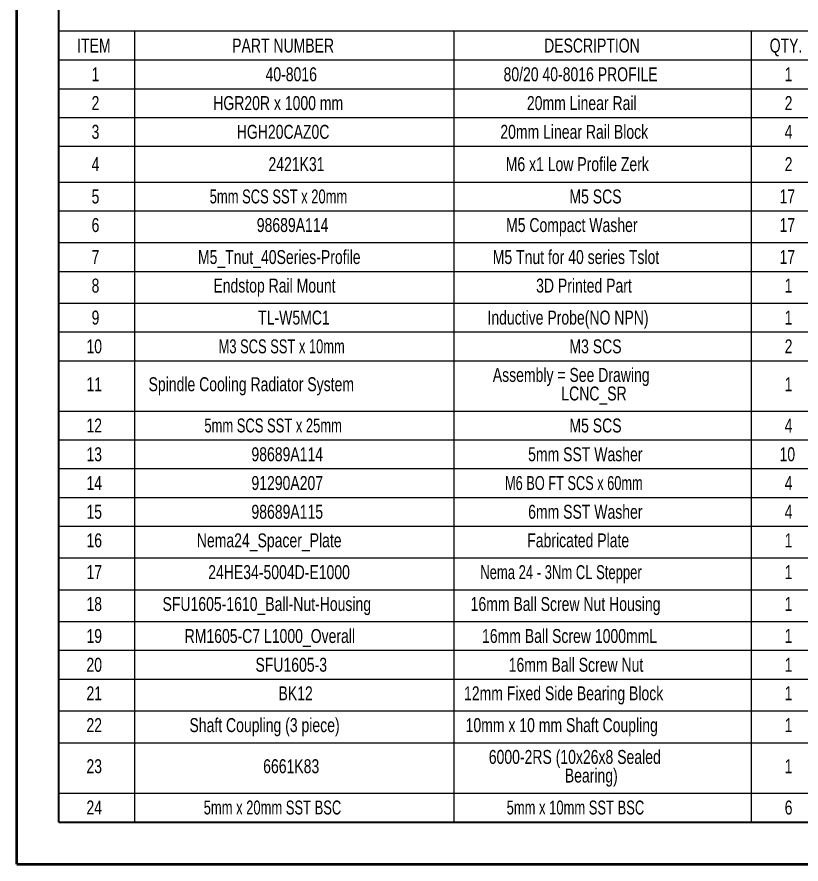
# Model space of a CAD drawing. Header units: millimetres. Extents: x 0 to 279, y 0 to 216.
# Drawn here: x 0 to 118.9, y 0 to 128.4 of the extents above; entities that cross this region are included whole.
import ezdxf

# ---------------------------------------------------------------- set-up
doc = ezdxf.new("R2010")
doc.units = ezdxf.units.MM
doc.layers.add('PAGE_BORDER', color=7, linetype='Continuous')
doc.layers.add('TITLE_BLOCK_BORDER', color=7, linetype='Continuous')
doc.styles.add('SLDTEXTSTYLE0', font='TXT', dxfattribs={"width": 0.75})
doc.styles.add('SLDTEXTSTYLE2', font='TXT', dxfattribs={"width": 0.694444})
doc.styles.add('SLDTEXTSTYLE3', font='TXT', dxfattribs={"width": 0.691176})
doc.styles.add('SLDTEXTSTYLE4', font='TXT', dxfattribs={"width": 0.684211})
doc.styles.add('SLDTEXTSTYLE5', font='TXT', dxfattribs={"width": 0.697917})

# ---------------------------------------------------------------- blocks, each defined once
blk = doc.blocks.new('SW_TABLEANNOTATION_0')
at = {"layer": 'TITLE_BLOCK_BORDER', "color": 0}
for p, q in [((0, 0), (0, -119.87)), ((116.69, 0), (0, 0)), ((11.49, 0), (11.49, -4.36)), ((59.9, 0), (59.9, -4.36)), ((104.99, 0), (104.99, -4.36)), ((116.69, -119.87), (116.69, 0)), ((0, -4.36), (116.69, -4.36)), ((11.49, -4.36), (11.49, -119.87)), ((59.9, -4.36), (59.9, -119.87)), ((104.99, -4.36), (104.99, -119.87)), ((0, -8.72), (116.69, -8.72)), ((0, -13.08), (116.69, -13.08)), ((0, -17.44), (116.69, -17.44)), ((0, -22.88), (116.69, -22.88)), ((0, -27.23), (116.69, -27.23)), ((0, -32.06), (116.69, -32.06)), ((0, -36.42), (116.69, -36.42)), ((0, -41.24), (116.69, -41.24)), ((0, -45.6), (116.69, -45.6)), ((0, -49.96), (116.69, -49.96)), ((0, -57.6), (116.69, -57.6)), ((0, -61.96), (116.69, -61.96)), ((0, -66.32), (116.69, -66.32)), ((0, -70.68), (116.69, -70.68)), ((0, -75.04), (116.69, -75.04)), ((0, -79.86), (116.69, -79.86)), ((0, -84.68), (116.69, -84.68)), ((0, -89.5), (116.69, -89.5)), ((0, -93.86), (116.69, -93.86)), ((0, -98.22), (116.69, -98.22)), ((0, -103.04), (116.69, -103.04)), ((0, -107.87), (116.69, -107.87)), ((0, -115.51), (116.69, -115.51)), ((0, -119.87), (116.69, -119.87))]:
    blk.add_line(p, q, dxfattribs=at)
at = {"layer": 'TITLE_BLOCK_BORDER', "color": 0, "attachment_point": 1}
for s, insert, char_height, style in [('ITEM', (2.77, -1.12), 2.117, 'SLDTEXTSTYLE0'), ('PART NUMBER', (26.28, -1.12), 2.1167, 'SLDTEXTSTYLE0'), ('DESCRIPTION', (73.58, -1.12), 2.1167, 'SLDTEXTSTYLE0'), ('QTY.', (107.79, -1.12), 2.117, 'SLDTEXTSTYLE0'), ('1', (4.96, -5.48), 2.12, 'SLDTEXTSTYLE0'), ('40-8016', (31.34, -5.48), 2.117, 'SLDTEXTSTYLE0'), ('80/20 40-8016 PROFILE', (67.43, -5.48), 2.1167, 'SLDTEXTSTYLE0'), ('1', (110.06, -5.48), 2.12, 'SLDTEXTSTYLE0'), ('2', (4.96, -9.84), 2.12, 'SLDTEXTSTYLE0'), ('HGR20R x 1000 mm', (23.41, -9.84), 2.1167, 'SLDTEXTSTYLE0'), ('20mm Linear Rail', (70.97, -9.84), 2.1167, 'SLDTEXTSTYLE0'), ('2', (110.06, -9.84), 2.12, 'SLDTEXTSTYLE0'), ('20mm Linear Rail Block', (66.94, -14.2), 2.1167, 'SLDTEXTSTYLE0'), ('3', (4.96, -14.2), 2.12, 'SLDTEXTSTYLE0'), ('HGH20CAZ0C', (26.98, -14.2), 2.117, 'SLDTEXTSTYLE0'), ('4', (110.06, -14.2), 2.12, 'SLDTEXTSTYLE0'), ('4', (4.96, -19.1), 2.12, 'SLDTEXTSTYLE0'), ('2421K31', (31.78, -19.1), 2.117, 'SLDTEXTSTYLE0'), ('M6 x1 Low Profile Zerk', (67.76, -19.1), 2.1167, 'SLDTEXTSTYLE0'), ('2', (110.06, -19.1), 2.12, 'SLDTEXTSTYLE0'), ('5', (4.96, -24), 2.12, 'SLDTEXTSTYLE0'), ('5mm SCS SST x 20mm', (22.87, -24), 2.1167, 'SLDTEXTSTYLE2'), ('M5 SCS', (77.42, -24), 2.117, 'SLDTEXTSTYLE0'), ('17', (109.28, -24), 2.117, 'SLDTEXTSTYLE0'), ('M5 Compact Washer', (67.81, -28.33), 2.1167, 'SLDTEXTSTYLE0'), ('6', (4.96, -28.33), 2.12, 'SLDTEXTSTYLE0'), ('98689A114', (30.01, -28.33), 2.117, 'SLDTEXTSTYLE0'), ('17', (109.28, -28.33), 2.117, 'SLDTEXTSTYLE0'), ('7', (4.96, -33.18), 2.12, 'SLDTEXTSTYLE0'), ('M5_Tnut_40Series-Profile', (21.09, -33.18), 2.1167, 'SLDTEXTSTYLE0'), ('M5 Tnut for 40 series Tslot', (65.79, -33.18), 2.1167, 'SLDTEXTSTYLE0'), ('17', (109.28, -33.18), 2.117, 'SLDTEXTSTYLE0'), ('8', (4.96, -37.51), 2.12, 'SLDTEXTSTYLE0'), ('Endstop Rail Mount', (23.43, -37.51), 2.1167, 'SLDTEXTSTYLE0'), ('3D Printed Part', (72.37, -37.51), 2.1167, 'SLDTEXTSTYLE0'), ('1', (110.06, -37.51), 2.12, 'SLDTEXTSTYLE0'), ('9', (4.96, -42.36), 2.12, 'SLDTEXTSTYLE0'), ('TL-W5MC1', (30.22, -42.36), 2.117, 'SLDTEXTSTYLE0'), ('Inductive Probe(NO NPN)', (64.99, -42.36), 2.1167, 'SLDTEXTSTYLE0'), ('1', (110.06, -42.36), 2.12, 'SLDTEXTSTYLE0'), ('10', (4.18, -46.72), 2.117, 'SLDTEXTSTYLE0'), ('M3 SCS SST x 10mm', (24.22, -46.72), 2.1167, 'SLDTEXTSTYLE3'), ('M3 SCS', (77.42, -46.72), 2.117, 'SLDTEXTSTYLE0'), ('2', (110.06, -46.72), 2.12, 'SLDTEXTSTYLE0'), ('Assembly = See Drawing', (65.8, -51.05), 2.1167, 'SLDTEXTSTYLE0'), ('11', (4.18, -52.46), 2.117, 'SLDTEXTSTYLE0'), ('Spindle Cooling Radiator System', (13.6, -52.46), 2.1167, 'SLDTEXTSTYLE0'), ('1', (110.06, -52.46), 2.12, 'SLDTEXTSTYLE0'), ('LCNC_SR', (76.19, -53.87), 2.117, 'SLDTEXTSTYLE0'), ('12', (4.18, -58.72), 2.117, 'SLDTEXTSTYLE0'), ('5mm SCS SST x 25mm', (22.06, -58.72), 2.1167, 'SLDTEXTSTYLE2'), ('M5 SCS', (77.42, -58.72), 2.117, 'SLDTEXTSTYLE0'), ('4', (110.06, -58.72), 2.12, 'SLDTEXTSTYLE0'), ('13', (4.18, -63.08), 2.117, 'SLDTEXTSTYLE0'), ('98689A114', (29.2, -63.08), 2.117, 'SLDTEXTSTYLE0'), ('5mm SST Washer', (71.16, -63.08), 2.1167, 'SLDTEXTSTYLE0'), ('10', (109.28, -63.08), 2.117, 'SLDTEXTSTYLE0'), ('14', (4.18, -67.44), 2.117, 'SLDTEXTSTYLE0'), ('91290A207', (29.2, -67.44), 2.117, 'SLDTEXTSTYLE0'), ('M6 BO FT SCS x 60mm', (67.65, -67.44), 2.1167, 'SLDTEXTSTYLE4'), ('4', (110.06, -67.44), 2.12, 'SLDTEXTSTYLE0'), ('15', (4.18, -71.8), 2.117, 'SLDTEXTSTYLE0'), ('98689A115', (29.2, -71.8), 2.117, 'SLDTEXTSTYLE0'), ('6mm SST Washer', (71.16, -71.8), 2.1167, 'SLDTEXTSTYLE0'), ('4', (110.06, -71.8), 2.12, 'SLDTEXTSTYLE0'), ('16', (4.18, -76.13), 2.117, 'SLDTEXTSTYLE0'), ('Nema24_Spacer_Plate', (20.92, -76.13), 2.1167, 'SLDTEXTSTYLE0'), ('Fabricated Plate', (71.02, -76.13), 2.1167, 'SLDTEXTSTYLE0'), ('1', (110.06, -76.13), 2.12, 'SLDTEXTSTYLE0'), ('17', (4.18, -80.95), 2.117, 'SLDTEXTSTYLE0'), ('24HE34-5004D-E1000', (22.65, -80.95), 2.1167, 'SLDTEXTSTYLE0'), ('Nema 24 - 3Nm CL Stepper', (63.9, -80.95), 2.1167, 'SLDTEXTSTYLE5'), ('1', (110.06, -80.95), 2.12, 'SLDTEXTSTYLE0'), ('18', (4.18, -85.78), 2.117, 'SLDTEXTSTYLE0'), ('SFU1605-1610_Ball-Nut-Housing', (15.72, -85.78), 2.1167, 'SLDTEXTSTYLE0'), ('16mm Ball Screw Nut Housing', (62.44, -85.78), 2.1167, 'SLDTEXTSTYLE0'), ('1', (110.06, -85.78), 2.12, 'SLDTEXTSTYLE0'), ('19', (4.18, -90.63), 2.117, 'SLDTEXTSTYLE0'), ('RM1605-C7 L1000_Overall', (19.07, -90.63), 2.1167, 'SLDTEXTSTYLE0'), ('16mm Ball Screw 1000mmL', (64.17, -90.63), 2.1167, 'SLDTEXTSTYLE0'), ('1', (110.06, -90.63), 2.12, 'SLDTEXTSTYLE0'), ('20', (4.18, -94.99), 2.117, 'SLDTEXTSTYLE0'), ('SFU1605-3', (29.81, -94.99), 2.117, 'SLDTEXTSTYLE0'), ('16mm Ball Screw Nut', (68.21, -94.99), 2.1167, 'SLDTEXTSTYLE0'), ('1', (110.06, -94.99), 2.12, 'SLDTEXTSTYLE0'), ('21', (4.18, -99.32), 2.117, 'SLDTEXTSTYLE0'), ('BK12', (33.3, -99.32), 2.117, 'SLDTEXTSTYLE0'), ('12mm Fixed Side Bearing Block', (61.44, -99.32), 2.1167, 'SLDTEXTSTYLE0'), ('1', (110.06, -99.32), 2.12, 'SLDTEXTSTYLE0'), ('22', (4.18, -104.14), 2.117, 'SLDTEXTSTYLE0'), ('Shaft Coupling (3 piece)', (19.8, -104.14), 2.1167, 'SLDTEXTSTYLE0'), ('10mm x 10 mm Shaft Coupling', (61.68, -104.14), 2.1167, 'SLDTEXTSTYLE0'), ('1', (110.06, -104.14), 2.12, 'SLDTEXTSTYLE0'), ('6000-2RS (10x26x8 Sealed', (65.19, -108.96), 2.1167, 'SLDTEXTSTYLE0'), ('23', (4.18, -110.37), 2.117, 'SLDTEXTSTYLE0'), ('6661K83', (30.98, -110.37), 2.117, 'SLDTEXTSTYLE0'), ('1', (110.06, -110.37), 2.12, 'SLDTEXTSTYLE0'), ('Bearing)', (76.72, -111.78), 2.117, 'SLDTEXTSTYLE0'), ('24', (4.18, -116.63), 2.117, 'SLDTEXTSTYLE0'), ('5mm x 20mm SST BSC', (21.96, -116.63), 2.1167, 'SLDTEXTSTYLE2'), ('5mm x 10mm SST BSC', (67.9, -116.63), 2.1167, 'SLDTEXTSTYLE2'), ('6', (110.06, -116.63), 2.12, 'SLDTEXTSTYLE0')]:
    blk.add_mtext(s, dxfattribs=dict(at, insert=insert, char_height=char_height, style=style))

msp = doc.modelspace()

# ---------------------------------------------------------------- linework, layer by layer
at = {"color": 7, "linetype": 'Continuous', "lineweight": 50}
for q in [(0, 215.9), (279.4, 0)]:
    msp.add_line((0, 0), q, dxfattribs=at)
at = {"layer": 'PAGE_BORDER', "lineweight": 35}
for q in [(6.35, 209.55), (273.05, 6.35)]:
    msp.add_line((6.35, 6.35), q, dxfattribs=at)

# ---------------------------------------------------------------- block references
at = {"layer": 'TITLE_BLOCK_BORDER'}
msp.add_blockref('SW_TABLEANNOTATION_0', (6.36, 126.26), dxfattribs=at)

doc.saveas('drawing.dxf')
